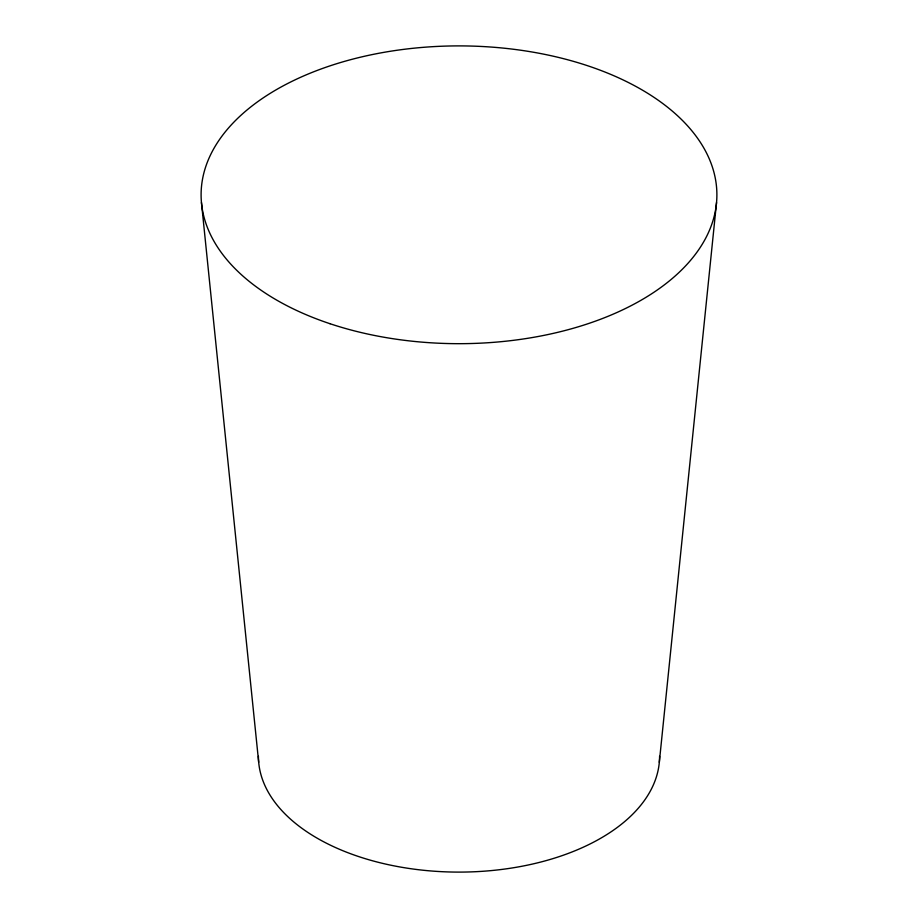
<?xml version="1.0" encoding="UTF-8"?>
<svg xmlns="http://www.w3.org/2000/svg" width="918" height="918" viewBox="0 0 918 918"><rect width="100%" height="100%" fill="white"/><g stroke="black" fill="none" stroke-linecap="round" stroke-linejoin="round"><path stroke-width="1.38" d="M659.308 762.284L716.545 202.499M201.455 202.499L258.692 762.284M659.583 756.294A200.583 115.806 0 0 1 459 872.1A200.583 115.806 0 0 1 258.417 756.294M330.055 323.733A257.889 148.888 0 0 0 716.889 194.788A257.889 148.888 0 0 0 330.055 65.844A257.889 148.888 0 0 0 330.055 323.733"/></g></svg>
